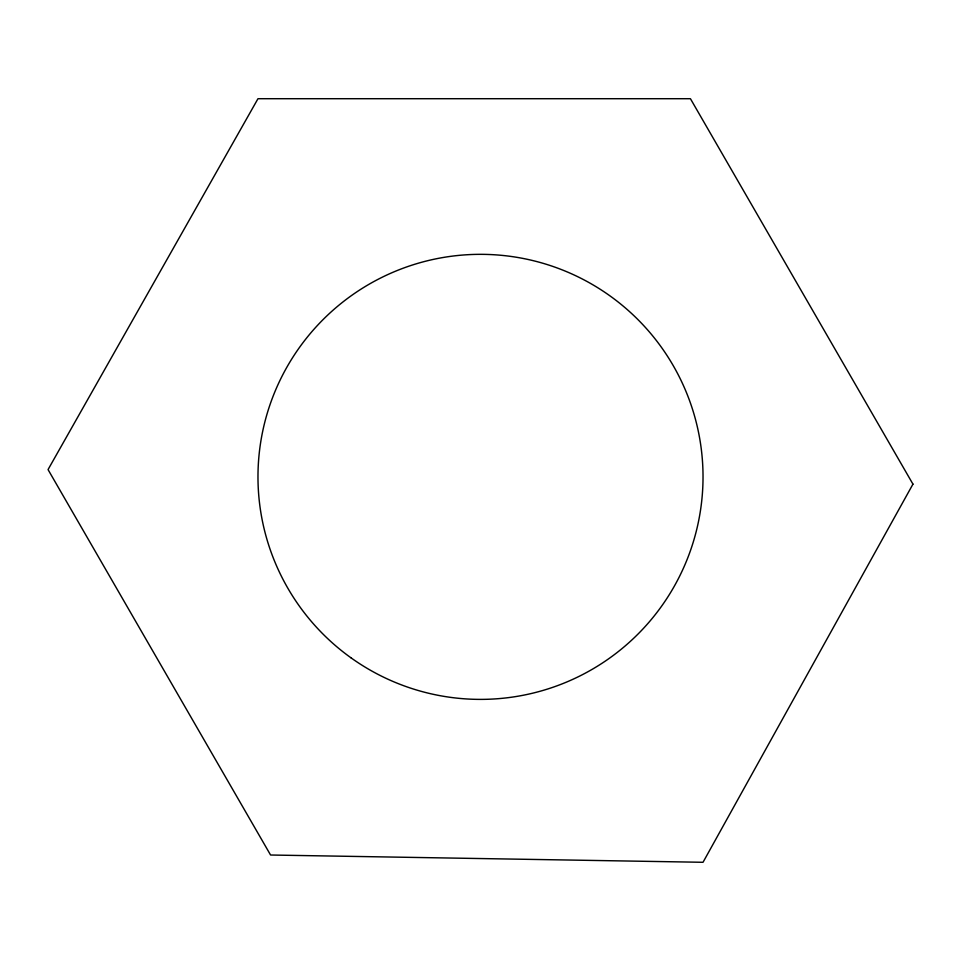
<?xml version="1.0" encoding="UTF-8"?>
<svg xmlns="http://www.w3.org/2000/svg" width="961" height="961" viewBox="0 0 961 961"><rect width="100%" height="100%" fill="white"/><g stroke="black" fill="none" stroke-linecap="round" stroke-linejoin="round"><path stroke-width="1.44" d="M912.95 484.14L703.02 862.293L270.57 855.014L48.05 469.593L257.98 98.707L690.43 98.707L912.95 484.14M350.861 657.72A222.52 222.52 0 0 0 701.95 498.699A222.52 222.52 0 0 0 388.688 274.161A222.52 222.52 0 0 0 350.861 657.72"/></g></svg>
